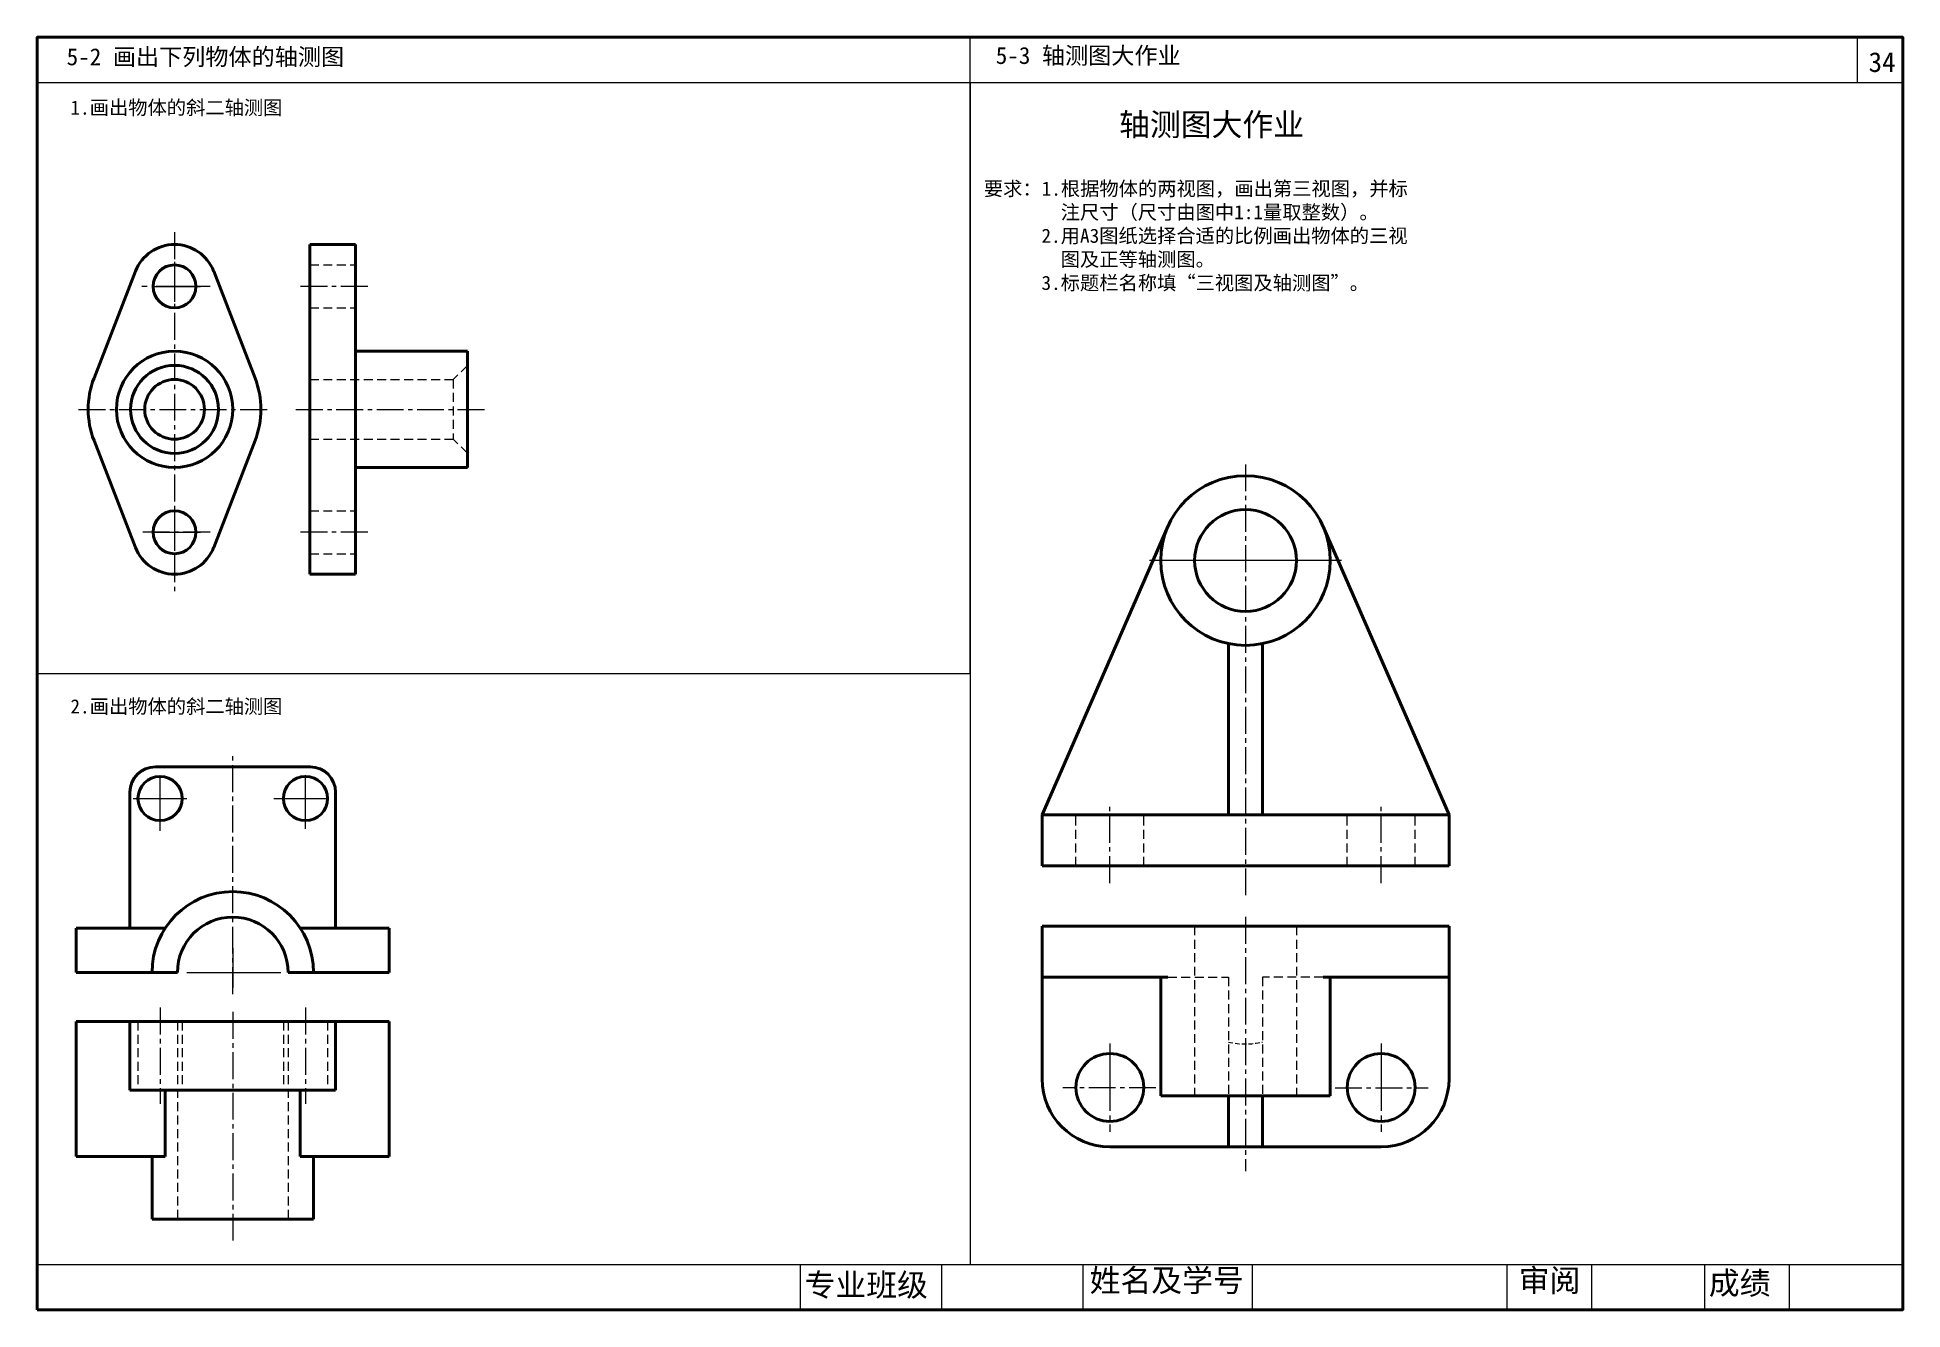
# Model space of a CAD drawing. Header units: millimetres. Extents: x -323 to 7, y 195 to 420.
import ezdxf

# ---------------------------------------------------------------- set-up
doc = ezdxf.new("R2010")
doc.units = ezdxf.units.MM
doc.header["$LTSCALE"] = 0.5
doc.linetypes.add('CENTER2', pattern=[28.575, 19.05, -3.175, 3.175, -3.175])
doc.linetypes.add('HIDDEN2', pattern=[4.7625, 3.175, -1.5875])
doc.layers.get('0').update_dxf_attribs({"lineweight": 40})
for name, color, linetype, lineweight in [('中心线', 7, 'CENTER2', 15), ('出图', 7, 'Continuous', 40), ('细线', 7, 'Continuous', 13)]:
    doc.layers.add(name, color=color, linetype=linetype, lineweight=lineweight)

msp = doc.modelspace()

# ---------------------------------------------------------------- linework, layer by layer
msp.add_lwpolyline([(-322.51, 194.94), (7.49, 194.94), (7.49, 419.94), (-322.51, 419.94)], close=True)
at = {"layer": '中心线', "ltscale": 0.5}
for p, q in [((-298.23, 385.49), (-298.23, 321.27)), ((-296.06, 254.59), (-290.96, 254.59)), ((-290.56, 254.59), (-279.44, 254.59))]:
    msp.add_line(p, q, dxfattribs=at)
at = {"layer": '中心线', "linetype": 'CENTER2'}
for p, q in [((-291.96, 375.9), (-304, 375.9)), ((-300.8, 279.61), (-300.8, 290.35)), ((-275.07, 279.95), (-275.07, 290.18)), ((-305.57, 285.34), (-295.3, 285.34)), ((-280.65, 285.34), (-270.2, 285.34))]:
    msp.add_line(p, q, dxfattribs=at)
at = {"layer": '中心线', "linetype": 'CENTER2', "ltscale": 0.5}
for p, q in [((-264.06, 375.9), (-276.59, 375.9)), ((-315.21, 354.15), (-281.08, 354.15)), ((-276.76, 354.15), (-242.63, 354.15)), ((-108.77, 344.42), (-108.77, 268.13)), ((-291.96, 332.41), (-304, 332.41)), ((-264.06, 332.41), (-276.59, 332.41)), ((-287.94, 250.76), (-287.94, 293.27)), ((-132.77, 270.38), (-132.77, 284.38)), ((-84.77, 270.38), (-84.77, 284.38)), ((-108.77, 264.4), (-108.77, 219.46)), ((-300.8, 248.39), (-300.8, 231.37)), ((-287.94, 247.6), (-287.94, 207.16)), ((-275.07, 248.39), (-275.07, 231.37)), ((-132.77, 242), (-132.77, 226.4)), ((-84.77, 242), (-84.77, 226.4)), ((-124.61, 234.2), (-141.11, 234.2)), ((-92.93, 234.2), (-76.43, 234.2))]:
    msp.add_line(p, q, dxfattribs=at)
at = {"layer": '出图'}
for p, q in [((-274.29, 383.31), (-266.21, 383.31)), ((-274.29, 383.31), (-274.29, 354.15)), ((-266.21, 383.31), (-266.21, 354.15)), ((-312.47, 359.67), (-305.14, 378.58)), ((-283.98, 359.67), (-291.31, 378.58)), ((-266.21, 364.43), (-246.43, 364.43)), ((-246.43, 364.43), (-246.43, 354.15)), ((-274.29, 324.99), (-274.29, 354.15)), ((-266.21, 324.99), (-266.21, 354.15)), ((-246.43, 343.88), (-246.43, 354.15)), ((-312.47, 348.63), (-305.14, 329.73)), ((-283.98, 348.63), (-291.31, 329.73)), ((-266.21, 343.88), (-246.43, 343.88)), ((-144.77, 282.42), (-122.52, 333.42)), ((-72.77, 282.42), (-95.02, 333.42)), ((-274.29, 324.99), (-266.21, 324.99)), ((-111.77, 312.72), (-111.77, 282.42)), ((-105.77, 312.72), (-105.77, 282.42)), ((-301.62, 290.93), (-274.25, 290.93)), ((-306.12, 286.43), (-306.12, 262.42)), ((-269.75, 286.43), (-269.75, 262.42)), ((-144.77, 282.42), (-108.77, 282.42)), ((-144.77, 273.42), (-144.77, 282.42)), ((-72.77, 282.42), (-108.77, 282.42)), ((-72.77, 273.42), (-72.77, 282.42)), ((-108.77, 273.42), (-144.77, 273.42)), ((-108.77, 273.42), (-72.77, 273.42)), ((-315.63, 262.42), (-299.88, 262.42)), ((-315.63, 262.42), (-315.63, 254.59)), ((-260.24, 262.42), (-275.99, 262.42)), ((-260.24, 262.42), (-260.24, 254.59)), ((-72.77, 262.74), (-144.77, 262.74)), ((-144.77, 262.74), (-144.77, 235.74)), ((-72.77, 262.74), (-72.77, 235.74)), ((-315.63, 254.59), (-302.22, 254.59)), ((-273.65, 254.59), (-260.24, 254.59)), ((-144.77, 253.74), (-122.52, 253.74)), ((-123.77, 253.74), (-123.77, 232.74)), ((-72.77, 253.74), (-95.02, 253.74)), ((-93.77, 253.74), (-93.77, 232.74)), ((-315.63, 245.92), (-315.63, 222.04)), ((-315.63, 245.92), (-287.94, 245.92)), ((-306.12, 245.92), (-306.12, 233.77)), ((-260.24, 245.92), (-287.94, 245.92)), ((-269.75, 245.92), (-269.75, 233.77)), ((-260.24, 245.92), (-260.24, 222.04)), ((-306.12, 233.77), (-287.94, 233.77)), ((-299.88, 233.77), (-299.88, 222.04)), ((-269.75, 233.77), (-287.94, 233.77)), ((-275.99, 233.77), (-275.99, 222.04)), ((-123.77, 232.74), (-108.77, 232.74)), ((-111.77, 232.74), (-111.77, 223.74)), ((-93.77, 232.74), (-108.77, 232.74)), ((-105.77, 232.74), (-105.77, 223.74)), ((-315.63, 222.04), (-299.88, 222.04)), ((-302.22, 222.04), (-302.22, 210.94)), ((-260.24, 222.04), (-275.99, 222.04)), ((-273.65, 222.04), (-273.65, 210.94)), ((-84.77, 223.74), (-132.77, 223.74)), ((-302.22, 210.94), (-287.94, 210.94)), ((-273.65, 210.94), (-287.94, 210.94))]:
    msp.add_line(p, q, dxfattribs=at)
at = {"layer": '出图', "linetype": 'Continuous'}
for p, q in [((-302.22, 254.59), (-297.72, 254.59)), ((-278.15, 254.59), (-273.65, 254.59))]:
    msp.add_line(p, q, dxfattribs=at)
at = {"layer": '出图'}
for centre, radius in [((-298.23, 375.9), 3.79), ((-298.23, 354.15), 10.28), ((-298.23, 354.15), 7.78), ((-298.23, 354.15), 5.28), ((-108.77, 327.42), 15), ((-298.23, 332.41), 3.79), ((-108.77, 327.42), 9), ((-300.8, 285.34), 3.91), ((-275.07, 285.34), 3.91), ((-132.77, 234.24), 6), ((-84.77, 234.24), 6)]:
    msp.add_circle(centre, radius, dxfattribs=at)
for centre, radius, start, end in [((-298.23, 375.9), 7.41, 21.1966, 158.8034), ((-298.23, 354.15), 15.28, 158.8034, 201.1966), ((-298.23, 354.15), 15.28, 338.8034, 21.1966), ((-298.23, 332.41), 7.41, 201.1966, 338.8034), ((-301.62, 286.43), 4.5, 90, 180), ((-274.25, 286.43), 4.5, 0, 90), ((-287.94, 254.59), 14.28, 0, 180), ((-287.94, 254.59), 9.78, 0, 180), ((-132.77, 235.74), 12, 180, 270), ((-84.77, 235.74), 12, 270, 0)]:
    msp.add_arc(centre, radius, start, end, dxfattribs=at)
at = {"layer": '细线'}
for p, q in [((-157.51, 307.44), (-157.51, 419.94)), ((-0.51, 411.94), (-0.51, 419.94)), ((-322.51, 411.94), (7.49, 411.94)), ((-157.51, 411.94), (-157.51, 202.94)), ((-322.51, 307.44), (-157.51, 307.44)), ((-322.51, 202.94), (7.49, 202.94)), ((-187.51, 194.94), (-187.51, 202.94)), ((-162.51, 194.94), (-162.51, 202.94)), ((-137.51, 194.94), (-137.51, 202.94)), ((-107.51, 194.94), (-107.51, 202.94)), ((-62.51, 194.94), (-62.51, 202.94)), ((-47.51, 194.94), (-47.51, 202.94)), ((-27.51, 194.94), (-27.51, 202.94)), ((-12.51, 194.94), (-12.51, 202.94))]:
    msp.add_line(p, q, dxfattribs=at)
at = {"layer": '细线', "lineweight": 5}
for p, q in [((-322.51, 411.94), (-212.51, 411.94)), ((-212.51, 411.94), (-102.51, 411.94))]:
    msp.add_line(p, q, dxfattribs=at)
at = {"layer": '细线', "ltscale": 0.5}
for p, q in [((-298.23, 380.22), (-298.23, 373.19)), ((-302.28, 375.9), (-293.63, 375.9)), ((-298.23, 336.73), (-298.23, 329.71)), ((-302.28, 332.41), (-293.63, 332.41)), ((-91.77, 327.42), (-125.77, 327.42)), ((-287.94, 258.91), (-287.94, 251.89)), ((-291.99, 254.59), (-283.34, 254.59)), ((-132.77, 238.56), (-132.77, 231.54)), ((-84.77, 238.56), (-84.77, 231.54))]:
    msp.add_line(p, q, dxfattribs=at)
at = {"layer": '细线', "linetype": 'HIDDEN2'}
for p, q in [((-274.29, 379.69), (-266.21, 379.69)), ((-274.29, 372.1), (-266.21, 372.1)), ((-246.43, 361.93), (-248.93, 359.43)), ((-274.29, 359.43), (-248.93, 359.43)), ((-248.93, 359.43), (-248.93, 348.88)), ((-274.29, 348.88), (-248.93, 348.88)), ((-246.43, 346.38), (-248.93, 348.88)), ((-274.29, 336.2), (-266.21, 336.2)), ((-274.29, 328.61), (-266.21, 328.61)), ((-138.77, 273.42), (-138.77, 282.42)), ((-126.77, 273.42), (-126.77, 282.42)), ((-90.77, 273.42), (-90.77, 282.42)), ((-78.77, 273.42), (-78.77, 282.42)), ((-117.77, 262.74), (-117.77, 232.74)), ((-99.77, 262.74), (-99.77, 232.74)), ((-122.52, 253.74), (-111.77, 253.74)), ((-111.77, 253.74), (-111.77, 232.74)), ((-105.77, 253.74), (-105.77, 232.74)), ((-95.02, 253.74), (-105.77, 253.74)), ((-304.72, 245.92), (-304.72, 233.77)), ((-297.72, 245.92), (-297.72, 210.94)), ((-296.89, 245.92), (-296.89, 233.77)), ((-278.98, 245.92), (-278.98, 233.77)), ((-278.15, 245.92), (-278.15, 210.94)), ((-271.15, 245.92), (-271.15, 233.77))]:
    msp.add_line(p, q, dxfattribs=at)
at = {"layer": '细线', "linetype": 'HIDDEN2', "ltscale": 0.5}
msp.add_arc((-108.77, 255.07), 13.14, 256.8057, 283.1943, dxfattribs=at)

# ---------------------------------------------------------------- texts
at = {"insert": (-131.14, 406.53), "char_height": 4, "width": 67.9276, "attachment_point": 1}
msp.add_mtext('{\\f宋体|b0|i0|c134|p54;轴测图大作业}', dxfattribs=at)
at = {"insert": (-155.07, 394.44), "char_height": 2.5, "attachment_point": 1}
msp.add_mtext('{\\f宋体|b0|i0|c134|p54;要求：1.根据物体的两视图，画出第三视图，并标\\P        注尺寸（尺寸由图中\\f宋体|b0|i0|c0|p54;1:\\f宋体|b0|i0|c134|p54;1量取整数）。\\P      2.用A3图纸选择合适的比例画出物体的三视\\P        图及正等轴测图。\\P      3.标题栏名称填“三视图及轴测图”。}', dxfattribs=at)
at = {"layer": '细线', "attachment_point": 1}
for s, insert, char_height, width in [('{\\fSimHei|b0|i0|c134|p2;5-2 画出下列物体的轴测图}', (-317.32, 418), 3, 110), ('{\\fSimHei|b0|i0|c134|p2;5-3 轴测图大作业}', (-152.95, 418.23), 3, 110), ('{\\fSimSun|b0|i0|c134|p2;34}', (1.46, 417.31), 3.5, 7.4301), ('{\\f宋体|b0|i0|c134|p2;1\\f宋体|b0|i0|c0|p2;.\\f宋体|b0|i0|c134|p2;画出物体的斜二轴测图}', (-316.65, 408.77), 2.5, 50.9303), ('{\\f宋体|b0|i0|c134|p2;2\\f宋体|b0|i0|c0|p2;.\\f宋体|b0|i0|c134|p2;画出物体的斜二轴测图}', (-316.65, 302.88), 2.5, 50.9303), ('{\\f仿宋_GB2312|b0|i0|c134|p49;专业班级}', (-186.78, 201.32), 4, 23.3701), ('{\\f仿宋_GB2312|b0|i0|c134|p49;姓名及学号}', (-136.35, 202.12), 4, 29.8443), ('{\\f仿宋_GB2312|b0|i0|c134|p49;审阅}', (-60.45, 202.12), 4, 13.7378), ('{\\f仿宋_GB2312|b0|i0|c134|p49;成绩}', (-26.81, 201.65), 4, 13.2641)]:
    msp.add_mtext(s, dxfattribs=dict(at, insert=insert, char_height=char_height, width=width))

doc.saveas('drawing.dxf')
